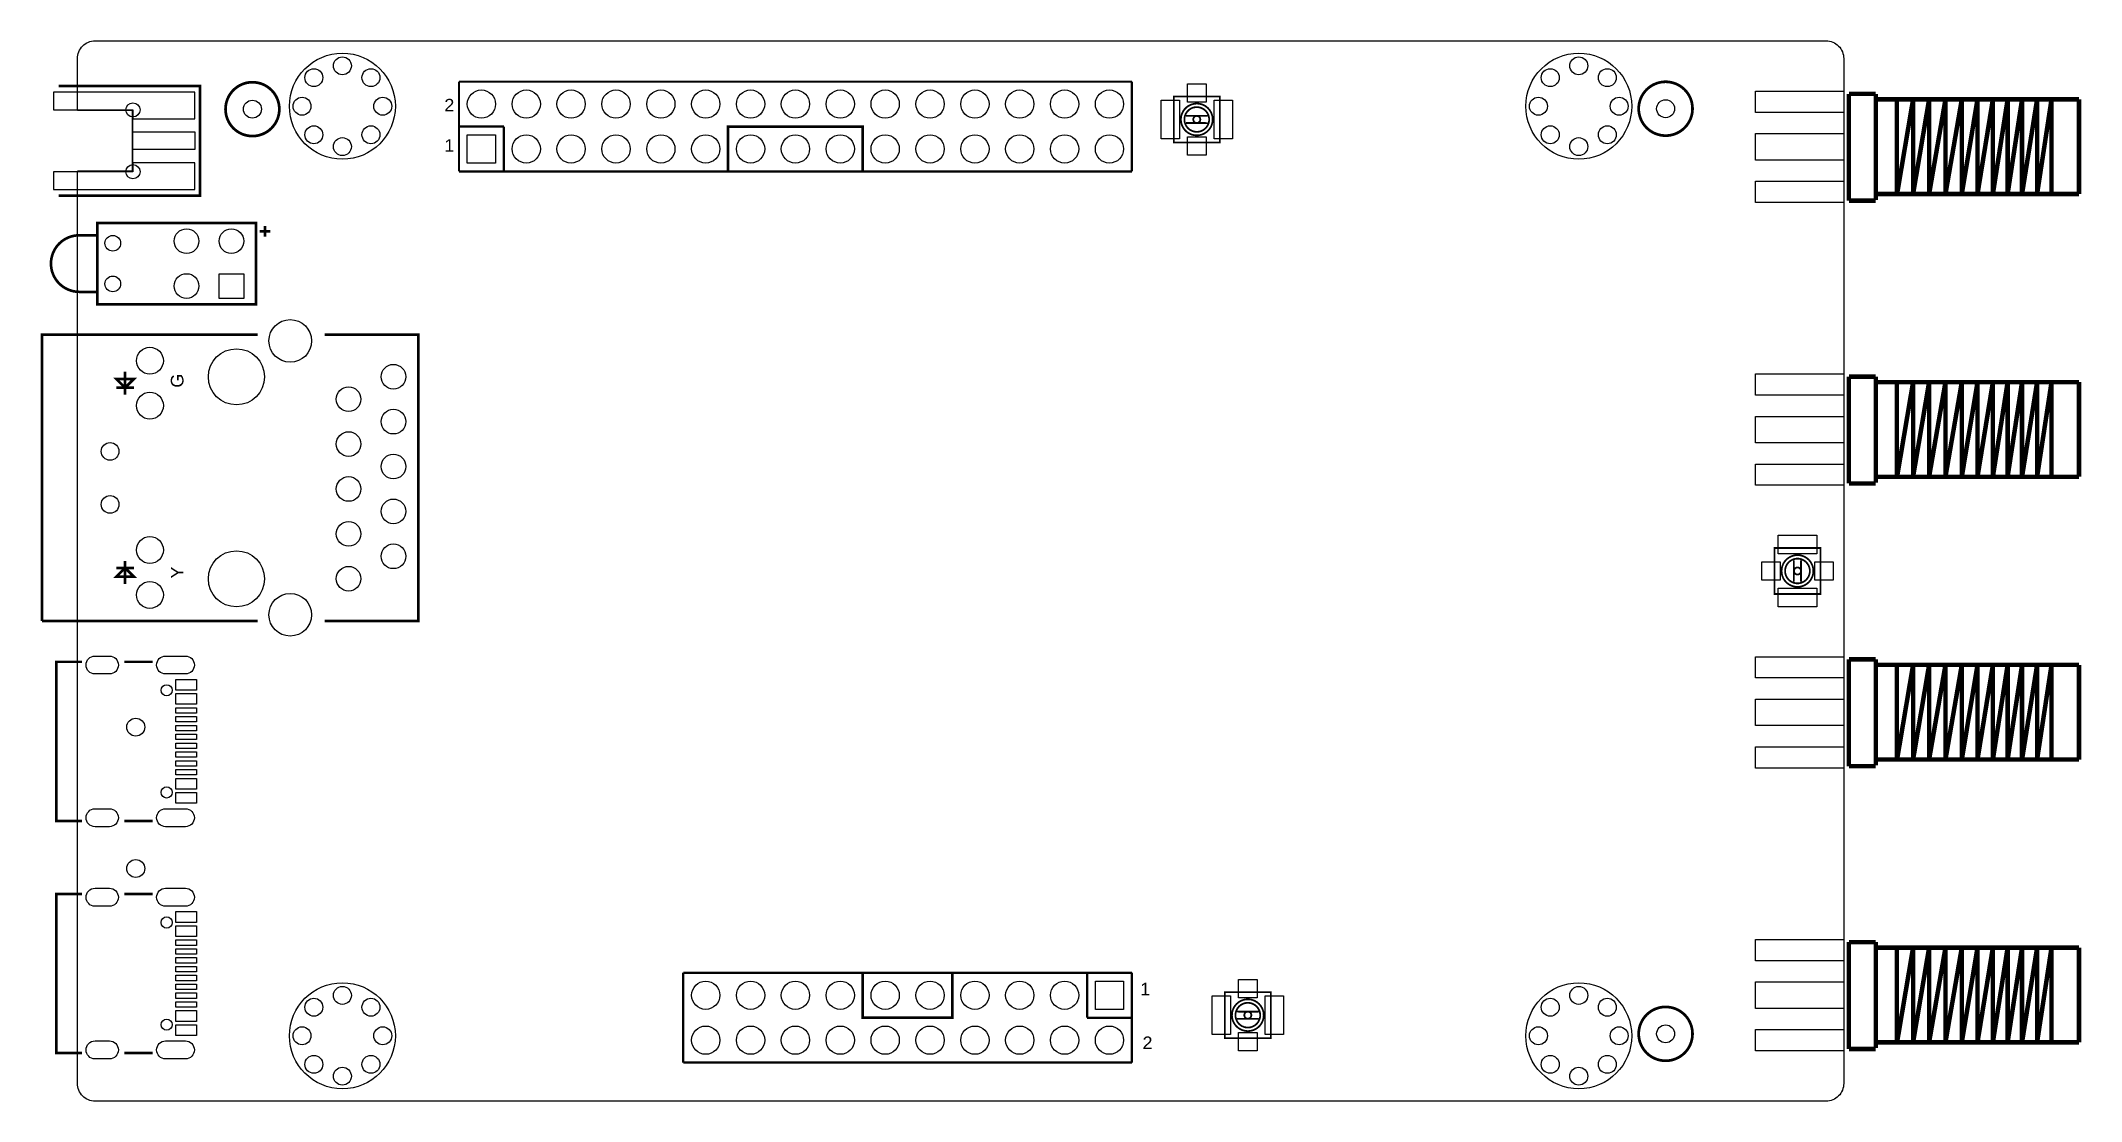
# Model space of a CAD drawing. Extents: x -2 to 113, y 0 to 60.
import ezdxf

# ---------------------------------------------------------------- set-up
doc = ezdxf.new("R2010")
doc.units = 0
for name, color, linetype in [('BG_OUTLINE', 254, 'CONTINUOUS'), ('PG_SILKSCREEN_TOP', 7, 'CONTINUOUS'), ('PIN_TOP', 12, 'CONTINUOUS')]:
    doc.layers.add(name, color=color, linetype=linetype)

msp = doc.modelspace()

# ---------------------------------------------------------------- linework, layer by layer
at = {"layer": 'BG_OUTLINE'}
msp.add_lwpolyline([(0, 56.070119), (0, 59.000009, -0.414214), (0.999998, 60.000007), (99.000005, 60.000007, -0.414214), (100.000003, 59.000009), (100.000003, 55.099991)], format="xyb", dxfattribs=at)
msp.add_lwpolyline([(3.115666, 55.587519), (3.115666, 56.070119), (0, 56.070119), (0, 59.000009, -0.414214), (0.999998, 60.000007), (99.000005, 60.000007, -0.414214), (100.000003, 59.000009), (100.000003, 55.099991), (100.000003, 5.09999), (100.000003, 0.999998, -0.414214), (99.000005, 0), (0.999998, 0, -0.414214), (0, 0.999998), (0, 52.615719), (3.115666, 52.615719)], format="xyb", close=True, dxfattribs=at)
for points in [[(0, 56.070119), (3.115666, 56.070119)], [(3.115666, 56.070119), (3.115666, 55.587519)], [(3.115666, 55.587519), (3.115666, 52.615719)], [(100.000003, 55.099991), (100.000003, 5.09999)], [(3.115666, 52.615719), (0, 52.615719)], [(3.115666, 52.615719), (3.090266, 52.615719)]]:
    msp.add_lwpolyline(points, dxfattribs=at)
at = {"layer": 'PG_SILKSCREEN_TOP'}
for points, const_width in [([(91.44, 56.1594, 1), (88.392, 56.1594, 1), (91.44, 56.1594)], 0.154889), ([(11.43, 56.134, 1), (8.382, 56.134, 1), (11.43, 56.134)], 0.154889), ([(64.272897, 55.5498, 1), (62.473103, 55.5498, 1), (64.272897, 55.5498)], 0.100101), ([(64.072999, 55.5498, 1), (62.673001, 55.5498, 1), (64.072999, 55.5498)], 0.100101), ([(63.572898, 55.5498, 1), (63.173102, 55.5498, 1), (63.572898, 55.5498)], 0.100101), ([(1.11699, 45.795997), (0.1, 45.795997, -1), (0.1, 48.99599), (1.11699, 48.99599)], 0.150012), ([(98.281896, 30.000016, 1), (96.482103, 30.000016, 1), (98.281896, 30.000016)], 0.100101), ([(98.081998, 30.000016, 1), (96.682001, 30.000016, 1), (98.081998, 30.000016)], 0.100101), ([(97.581898, 30.000016, 1), (97.182102, 30.000016, 1), (97.581898, 30.000016)], 0.100101), ([(67.162426, 4.864989, 1), (65.362633, 4.864989, 1), (67.162426, 4.864989)], 0.100101), ([(66.962528, 4.864989, 1), (65.562531, 4.864989, 1), (66.962528, 4.864989)], 0.100101), ([(66.462427, 4.864989, 1), (66.062631, 4.864989, 1), (66.462427, 4.864989)], 0.100101), ([(91.44, 3.81, 1), (88.392, 3.81, 1), (91.44, 3.81)], 0.154889)]:
    msp.add_lwpolyline(points, format="xyb", dxfattribs=dict(at, const_width=const_width))
for points, const_width in [([(-1.058824, 51.242849), (6.94116, 51.242849), (6.94116, 57.442989), (-1.058824, 57.442989)], 0.150114), ([(21.600008, 57.690995), (59.700008, 57.690995)], 0.127), ([(21.600008, 52.610995), (21.600008, 57.690995)], 0.127), ([(59.700008, 57.690995), (59.700008, 52.610995)], 0.127), ([(64.672997, 56.849797), (62.073003, 56.849797), (62.073003, 54.249803), (64.672997, 54.249803), (64.672997, 56.849797)], 0.100101), ([(100.294008, 50.951867), (100.294008, 56.999861)], 0.254), ([(100.294008, 56.999861), (101.818008, 56.999861)], 0.254), ([(101.818008, 50.999873), (101.818008, 56.999861)], 0.254), ([(101.818008, 56.689219), (113.318112, 56.689219)], 0.254), ([(103.002664, 51.332867), (103.002664, 56.689219)], 0.254), ([(103.020952, 51.332867), (103.927986, 56.689219)], 0.254), ([(103.927986, 51.332867), (103.927986, 56.689219)], 0.254), ([(103.927986, 51.332867), (104.835274, 56.689219)], 0.254), ([(104.835274, 51.332867), (104.835274, 56.689219)], 0.254), ([(104.835274, 51.332867), (105.760596, 56.689219)], 0.254), ([(105.760596, 51.332867), (105.760596, 56.689219)], 0.254), ([(105.760596, 51.332867), (106.685664, 56.689219)], 0.254), ([(106.685664, 51.332867), (106.685664, 56.689219)], 0.254), ([(106.685664, 51.332867), (107.574664, 56.689219)], 0.254), ([(107.574664, 51.332867), (107.574664, 56.689219)], 0.254), ([(107.574664, 51.332867), (108.44563, 56.689219)], 0.254), ([(108.44563, 51.332867), (108.44563, 56.689219)], 0.254), ([(108.44563, 51.332867), (109.280274, 56.689219)], 0.254), ([(109.280274, 51.332867), (109.280274, 56.689219)], 0.254), ([(109.280274, 51.332867), (110.09663, 56.689219)], 0.254), ([(110.09663, 51.332867), (110.09663, 56.689219)], 0.254), ([(110.09663, 51.332867), (110.949308, 56.689219)], 0.254), ([(110.949308, 51.332867), (110.949308, 56.689219)], 0.254), ([(110.949308, 51.332867), (111.765664, 56.689219)], 0.254), ([(111.765664, 51.332867), (111.765664, 56.689219)], 0.254), ([(113.318112, 51.332867), (113.318112, 56.689219)], 0.254), ([(63.983108, 55.749698), (62.762892, 55.749698)], 0.100101), ([(24.140008, 55.150995), (21.600008, 55.150995)], 0.127), ([(24.140008, 52.610995), (24.140008, 55.150995)], 0.127), ([(36.840008, 52.610995), (36.840008, 55.150995), (44.460008, 55.150995), (44.460008, 52.610995)], 0.150012), ([(63.983108, 55.346905), (63.373, 55.349902), (62.762892, 55.349902)], 0.100101), ([(59.700008, 52.610995), (21.600008, 52.610995)], 0.127), ([(100.294008, 50.951867), (101.818008, 50.951867)], 0.254), ([(101.818008, 51.332867), (113.318112, 51.332867)], 0.254), ([(1.11699, 49.695989), (1.11699, 45.095998), (10.116998, 45.095998), (10.116998, 49.695989), (1.11699, 49.695989)], 0.150012), ([(10.911992, 49.225987), (10.311994, 49.225987)], 0.150012), ([(10.611993, 49.525987), (10.611993, 48.925988)], 0.150012), ([(10.199853, 43.372024), (-2.000021, 43.372024), (-2.000021, 27.171904)], 0.150114), ([(13.999947, 27.171904), (19.299911, 27.171904), (19.299911, 43.372024), (13.999947, 43.372024)], 0.150114), ([(2.199869, 40.871902), (3.199867, 40.871902), (2.699995, 40.37203), (2.199869, 40.871902)], 0.150114), ([(2.199869, 40.37203), (3.199867, 40.37203)], 0.150114), ([(2.699995, 40.37203), (2.699995, 41.271952)], 0.150114), ([(2.699995, 40.37203), (2.699995, 39.97198)], 0.150114), ([(100.294008, 34.951873), (100.294008, 40.999867)], 0.254), ([(100.294008, 40.999867), (101.818008, 40.999867)], 0.254), ([(101.818008, 34.999879), (101.818008, 40.999867)], 0.254), ([(101.818008, 40.689225), (113.318112, 40.689225)], 0.254), ([(103.002664, 35.332873), (103.002664, 40.689225)], 0.254), ([(103.020952, 35.332873), (103.927986, 40.689225)], 0.254), ([(103.927986, 35.332873), (103.927986, 40.689225)], 0.254), ([(103.927986, 35.332873), (104.835274, 40.689225)], 0.254), ([(104.835274, 35.332873), (104.835274, 40.689225)], 0.254), ([(104.835274, 35.332873), (105.760596, 40.689225)], 0.254), ([(105.760596, 35.332873), (105.760596, 40.689225)], 0.254), ([(105.760596, 35.332873), (106.685664, 40.689225)], 0.254), ([(106.685664, 35.332873), (106.685664, 40.689225)], 0.254), ([(106.685664, 35.332873), (107.574664, 40.689225)], 0.254), ([(107.574664, 35.332873), (107.574664, 40.689225)], 0.254), ([(107.574664, 35.332873), (108.44563, 40.689225)], 0.254), ([(108.44563, 35.332873), (108.44563, 40.689225)], 0.254), ([(108.44563, 35.332873), (109.280274, 40.689225)], 0.254), ([(109.280274, 35.332873), (109.280274, 40.689225)], 0.254), ([(109.280274, 35.332873), (110.09663, 40.689225)], 0.254), ([(110.09663, 35.332873), (110.09663, 40.689225)], 0.254), ([(110.09663, 35.332873), (110.949308, 40.689225)], 0.254), ([(110.949308, 35.332873), (110.949308, 40.689225)], 0.254), ([(110.949308, 35.332873), (111.765664, 40.689225)], 0.254), ([(111.765664, 35.332873), (111.765664, 40.689225)], 0.254), ([(113.318112, 35.332873), (113.318112, 40.689225)], 0.254), ([(100.294008, 34.951873), (101.818008, 34.951873)], 0.254), ([(101.818008, 35.332873), (113.318112, 35.332873)], 0.254), ([(98.681997, 28.700019), (98.681997, 31.300014), (96.082002, 31.300014), (96.082002, 28.700019), (98.681997, 28.700019)], 0.100101), ([(3.199867, 29.672026), (2.199869, 29.672026), (2.699995, 30.171898), (3.199867, 29.672026)], 0.150114), ([(3.199867, 30.171898), (2.199869, 30.171898)], 0.150114), ([(2.699995, 30.171898), (2.699995, 30.571948)], 0.150114), ([(2.699995, 30.171898), (2.699995, 29.271976)], 0.150114), ([(97.179105, 29.389908), (97.182102, 30.000016), (97.182102, 30.610124)], 0.100101), ([(97.581898, 29.389908), (97.581898, 30.610124)], 0.100101), ([(-2.000021, 27.171904), (10.199853, 27.171904)], 0.150114), ([(0.250266, 24.86025), (-1.199515, 24.86025), (-1.199515, 15.860065), (0.250266, 15.860065)], 0.150089), ([(4.250284, 24.86025), (2.650287, 24.86025)], 0.150089), ([(100.294008, 18.95188), (100.294008, 24.999874)], 0.254), ([(100.294008, 24.999874), (101.818008, 24.999874)], 0.254), ([(101.818008, 18.999886), (101.818008, 24.999874)], 0.254), ([(101.818008, 24.689232), (113.318112, 24.689232)], 0.254), ([(103.002664, 19.33288), (103.002664, 24.689232)], 0.254), ([(103.020952, 19.33288), (103.927986, 24.689232)], 0.254), ([(103.927986, 19.33288), (103.927986, 24.689232)], 0.254), ([(103.927986, 19.33288), (104.835274, 24.689232)], 0.254), ([(104.835274, 19.33288), (104.835274, 24.689232)], 0.254), ([(104.835274, 19.33288), (105.760596, 24.689232)], 0.254), ([(105.760596, 19.33288), (105.760596, 24.689232)], 0.254), ([(105.760596, 19.33288), (106.685664, 24.689232)], 0.254), ([(106.685664, 19.33288), (106.685664, 24.689232)], 0.254), ([(106.685664, 19.33288), (107.574664, 24.689232)], 0.254), ([(107.574664, 19.33288), (107.574664, 24.689232)], 0.254), ([(107.574664, 19.33288), (108.44563, 24.689232)], 0.254), ([(108.44563, 19.33288), (108.44563, 24.689232)], 0.254), ([(108.44563, 19.33288), (109.280274, 24.689232)], 0.254), ([(109.280274, 19.33288), (109.280274, 24.689232)], 0.254), ([(109.280274, 19.33288), (110.09663, 24.689232)], 0.254), ([(110.09663, 19.33288), (110.09663, 24.689232)], 0.254), ([(110.09663, 19.33288), (110.949308, 24.689232)], 0.254), ([(110.949308, 19.33288), (110.949308, 24.689232)], 0.254), ([(110.949308, 19.33288), (111.765664, 24.689232)], 0.254), ([(111.765664, 19.33288), (111.765664, 24.689232)], 0.254), ([(113.318112, 19.33288), (113.318112, 24.689232)], 0.254), ([(100.294008, 18.95188), (101.818008, 18.95188)], 0.254), ([(101.818008, 19.33288), (113.318112, 19.33288)], 0.254), ([(2.650287, 15.860065), (4.250284, 15.860065)], 0.150089), ([(0.250266, 11.72022), (-1.199515, 11.72022), (-1.199515, 2.720035), (0.250266, 2.720035)], 0.150089), ([(4.250284, 11.72022), (2.650287, 11.72022)], 0.150089), ([(100.294008, 2.951886), (100.294008, 8.99988)], 0.254), ([(100.294008, 8.99988), (101.818008, 8.99988)], 0.254), ([(101.818008, 2.999892), (101.818008, 8.99988)], 0.254), ([(101.818008, 8.689238), (113.318112, 8.689238)], 0.254), ([(103.002664, 3.332886), (103.002664, 8.689238)], 0.254), ([(103.020952, 3.332886), (103.927986, 8.689238)], 0.254), ([(103.927986, 3.332886), (103.927986, 8.689238)], 0.254), ([(103.927986, 3.332886), (104.835274, 8.689238)], 0.254), ([(104.835274, 3.332886), (104.835274, 8.689238)], 0.254), ([(104.835274, 3.332886), (105.760596, 8.689238)], 0.254), ([(105.760596, 3.332886), (105.760596, 8.689238)], 0.254), ([(105.760596, 3.332886), (106.685664, 8.689238)], 0.254), ([(106.685664, 3.332886), (106.685664, 8.689238)], 0.254), ([(106.685664, 3.332886), (107.574664, 8.689238)], 0.254), ([(107.574664, 3.332886), (107.574664, 8.689238)], 0.254), ([(107.574664, 3.332886), (108.44563, 8.689238)], 0.254), ([(108.44563, 3.332886), (108.44563, 8.689238)], 0.254), ([(108.44563, 3.332886), (109.280274, 8.689238)], 0.254), ([(109.280274, 3.332886), (109.280274, 8.689238)], 0.254), ([(109.280274, 3.332886), (110.09663, 8.689238)], 0.254), ([(110.09663, 3.332886), (110.09663, 8.689238)], 0.254), ([(110.09663, 3.332886), (110.949308, 8.689238)], 0.254), ([(110.949308, 3.332886), (110.949308, 8.689238)], 0.254), ([(110.949308, 3.332886), (111.765664, 8.689238)], 0.254), ([(111.765664, 3.332886), (111.765664, 8.689238)], 0.254), ([(113.318112, 3.332886), (113.318112, 8.689238)], 0.254), ([(34.300008, 2.182012), (34.300008, 7.262012)], 0.127), ([(34.300008, 7.262012), (59.700008, 7.262012)], 0.127), ([(49.540008, 7.262012), (49.540008, 4.722012), (44.460008, 4.722012), (44.460008, 7.262012)], 0.150012), ([(57.160008, 7.262012), (57.160008, 4.722012)], 0.127), ([(59.700008, 7.262012), (59.700008, 2.182012)], 0.127), ([(64.962532, 3.564992), (67.562527, 3.564992), (67.562527, 6.164986), (64.962532, 6.164986), (64.962532, 3.564992)], 0.100101), ([(57.160008, 4.722012), (59.700008, 4.722012)], 0.127), ([(65.652421, 5.067884), (66.262529, 5.064887), (66.872637, 5.064887)], 0.100101), ([(65.652421, 4.665091), (66.872637, 4.665091)], 0.100101), ([(2.650287, 2.720035), (4.250284, 2.720035)], 0.150089), ([(100.294008, 2.951886), (101.818008, 2.951886)], 0.254), ([(101.818008, 3.332886), (113.318112, 3.332886)], 0.254), ([(59.700008, 2.182012), (34.300008, 2.182012)], 0.127)]:
    msp.add_lwpolyline(points, dxfattribs=dict(at, const_width=const_width))
at = {"layer": 'PIN_TOP'}
for points in [[(3.640938, 55.592853), (6.641186, 55.592853), (6.641186, 57.092977), (-1.359052, 57.092977), (-1.359052, 56.092979), (3.141066, 56.092979), (3.141066, 55.592853)], [(61.347896, 56.649747), (62.397907, 56.649747), (62.397907, 54.449853), (61.347896, 54.449853)], [(62.847995, 57.574904), (63.898005, 57.574904), (63.898005, 56.524893), (62.847995, 56.524893)], [(64.348093, 56.649747), (65.398104, 56.649747), (65.398104, 54.449853), (64.348093, 54.449853)], [(95.000013, 55.950079), (95.000013, 57.149975), (100.000003, 57.149975), (100.000003, 55.950079)], [(6.64097, 53.84292), (3.115475, 53.84292), (3.115475, 54.842918), (6.64097, 54.842918)], [(22.07006, 53.081047), (22.07006, 54.680942), (23.669955, 54.680942), (23.669955, 53.081047)], [(62.847995, 54.574707), (63.898005, 54.574707), (63.898005, 53.524696), (62.847995, 53.524696)], [(95.000013, 53.249805), (95.000013, 54.749929), (100.000003, 54.749929), (100.000003, 53.249805)], [(3.640938, 51.592861), (6.641186, 51.592861), (6.641186, 53.092985), (3.141066, 53.092985), (3.141066, 52.592859), (-1.359052, 52.592859), (-1.359052, 52.092987), (-1.359052, 51.592861), (3.141066, 51.592861)], [(95.000013, 50.850013), (95.000013, 52.049909), (100.000003, 52.049909), (100.000003, 50.850013)], [(8.018501, 46.824494), (9.415501, 46.824494), (9.415501, 45.427494), (8.018501, 45.427494)], [(95.000013, 39.950085), (95.000013, 41.149981), (100.000003, 41.149981), (100.000003, 39.950085)], [(95.000013, 37.249811), (95.000013, 38.749935), (100.000003, 38.749935), (100.000003, 37.249811)], [(95.000013, 34.850019), (95.000013, 36.049915), (100.000003, 36.049915), (100.000003, 34.850019)], [(98.481947, 32.02512), (98.481947, 30.97511), (96.282053, 30.97511), (96.282053, 32.02512)], [(96.406907, 30.525022), (96.406907, 29.475011), (95.356896, 29.475011), (95.356896, 30.525022)], [(99.407104, 30.525022), (99.407104, 29.475011), (98.357093, 29.475011), (98.357093, 30.525022)], [(98.481947, 29.024923), (98.481947, 27.974912), (96.282053, 27.974912), (96.282053, 29.024923)], [(95.000013, 23.950092), (95.000013, 25.149988), (100.000003, 25.149988), (100.000003, 23.950092)], [(5.566283, 23.864849), (6.734683, 23.864849), (6.734683, 23.255249), (5.566283, 23.255249)], [(5.566283, 23.064953), (6.734683, 23.064953), (6.734683, 22.455353), (5.566283, 22.455353)], [(5.566283, 22.262668), (6.734683, 22.262668), (6.734683, 21.957868), (5.566283, 21.957868)], [(95.000013, 21.249818), (95.000013, 22.749942), (100.000003, 22.749942), (100.000003, 21.249818)], [(5.566283, 21.762466), (6.734683, 21.762466), (6.734683, 21.457666), (5.566283, 21.457666)], [(5.566283, 21.262645), (6.734683, 21.262645), (6.734683, 20.957845), (5.566283, 20.957845)], [(5.566283, 20.762468), (6.734683, 20.762468), (6.734683, 20.457668), (5.566283, 20.457668)], [(5.566283, 20.262647), (6.734683, 20.262647), (6.734683, 19.957847), (5.566283, 19.957847)], [(5.566283, 19.76247), (6.734683, 19.76247), (6.734683, 19.45767), (5.566283, 19.45767)], [(95.000013, 18.850026), (95.000013, 20.049922), (100.000003, 20.049922), (100.000003, 18.850026)], [(5.566283, 19.262649), (6.734683, 19.262649), (6.734683, 18.957849), (5.566283, 18.957849)], [(5.566283, 18.762447), (6.734683, 18.762447), (6.734683, 18.457647), (5.566283, 18.457647)], [(5.566283, 18.264962), (6.734683, 18.264962), (6.734683, 17.655362), (5.566283, 17.655362)], [(5.566283, 17.465065), (6.734683, 17.465065), (6.734683, 16.855465), (5.566283, 16.855465)], [(5.566283, 10.72482), (6.734683, 10.72482), (6.734683, 10.11522), (5.566283, 10.11522)], [(5.566283, 9.924923), (6.734683, 9.924923), (6.734683, 9.315323), (5.566283, 9.315323)], [(5.566283, 9.122639), (6.734683, 9.122639), (6.734683, 8.817839), (5.566283, 8.817839)], [(5.566283, 8.622436), (6.734683, 8.622436), (6.734683, 8.317636), (5.566283, 8.317636)], [(5.566283, 8.122615), (6.734683, 8.122615), (6.734683, 7.817815), (5.566283, 7.817815)], [(95.000013, 7.950098), (95.000013, 9.149994), (100.000003, 9.149994), (100.000003, 7.950098)], [(5.566283, 7.622438), (6.734683, 7.622438), (6.734683, 7.317638), (5.566283, 7.317638)], [(5.566283, 7.122617), (6.734683, 7.122617), (6.734683, 6.817817), (5.566283, 6.817817)], [(5.566283, 6.62244), (6.734683, 6.62244), (6.734683, 6.31764), (5.566283, 6.31764)], [(5.566283, 6.122619), (6.734683, 6.122619), (6.734683, 5.817819), (5.566283, 5.817819)], [(59.229955, 6.79196), (59.229955, 5.192065), (57.63006, 5.192065), (57.63006, 6.79196)], [(65.287436, 3.765042), (64.237425, 3.765042), (64.237425, 5.964936), (65.287436, 5.964936)], [(66.787535, 5.840082), (65.737524, 5.840082), (65.737524, 6.890093), (66.787535, 6.890093)], [(68.287633, 3.765042), (67.237623, 3.765042), (67.237623, 5.964936), (68.287633, 5.964936)], [(95.000013, 5.249824), (95.000013, 6.749948), (100.000003, 6.749948), (100.000003, 5.249824)], [(5.566283, 5.622417), (6.734683, 5.622417), (6.734683, 5.317617), (5.566283, 5.317617)], [(5.566283, 5.124933), (6.734683, 5.124933), (6.734683, 4.515333), (5.566283, 4.515333)], [(5.566283, 4.325036), (6.734683, 4.325036), (6.734683, 3.715436), (5.566283, 3.715436)], [(66.787535, 2.839885), (65.737524, 2.839885), (65.737524, 3.889896), (66.787535, 3.889896)], [(95.000013, 2.850032), (95.000013, 4.049928), (100.000003, 4.049928), (100.000003, 2.850032)]]:
    msp.add_lwpolyline(points, close=True, dxfattribs=at)
for points in [[(1.806778, 24.172164), (0.993978, 24.172164, -1), (0.993978, 25.188164), (1.806778, 25.188164, -1)], [(6.109284, 24.172164), (4.991684, 24.172164, -1), (4.991684, 25.188164), (6.109284, 25.188164, -1)], [(1.806778, 15.532151), (0.993978, 15.532151, -1), (0.993978, 16.548151), (1.806778, 16.548151, -1)], [(6.109284, 15.532151), (4.991684, 15.532151, -1), (4.991684, 16.548151), (6.109284, 16.548151, -1)], [(1.806778, 11.032134), (0.993978, 11.032134, -1), (0.993978, 12.048134), (1.806778, 12.048134, -1)], [(6.109284, 11.032134), (4.991684, 11.032134, -1), (4.991684, 12.048134), (6.109284, 12.048134, -1)], [(1.806778, 2.392121), (0.993978, 2.392121, -1), (0.993978, 3.408121), (1.806778, 3.408121, -1)], [(6.109284, 2.392121), (4.991684, 2.392121, -1), (4.991684, 3.408121), (6.109284, 3.408121, -1)]]:
    msp.add_lwpolyline(points, format="xyb", close=True, dxfattribs=at)
for centre, radius in [((14.999995, 56.299989), 2.9972), ((14.999995, 58.585989), 0.508), ((85.000008, 56.299989), 2.9972), ((85.000008, 58.585989), 0.508), ((13.383489, 57.916496), 0.508), ((16.616502, 57.916496), 0.508), ((83.383501, 57.916496), 0.508), ((86.616515, 57.916496), 0.508), ((9.906, 56.134), 0.508), ((12.713995, 56.299989), 0.508), ((17.285995, 56.299989), 0.508), ((22.870008, 56.420995), 0.799948), ((25.410008, 56.420995), 0.799948), ((27.950008, 56.420995), 0.799948), ((30.490008, 56.420995), 0.799948), ((33.030008, 56.420995), 0.799948), ((35.570008, 56.420995), 0.799948), ((38.110008, 56.420995), 0.799948), ((40.650008, 56.420995), 0.799948), ((43.190008, 56.420995), 0.799948), ((45.730008, 56.420995), 0.799948), ((48.270008, 56.420995), 0.799948), ((50.810008, 56.420995), 0.799948), ((53.350008, 56.420995), 0.799948), ((55.890008, 56.420995), 0.799948), ((58.430008, 56.420995), 0.799948), ((82.714008, 56.299989), 0.508), ((87.286008, 56.299989), 0.508), ((89.916, 56.1594), 0.508), ((3.141066, 56.092979), 0.40005), ((13.383489, 54.683482), 0.508), ((14.999995, 54.013989), 0.508), ((16.616502, 54.683482), 0.508), ((25.410008, 53.880995), 0.799948), ((27.950008, 53.880995), 0.799948), ((30.490008, 53.880995), 0.799948), ((33.030008, 53.880995), 0.799948), ((35.570008, 53.880995), 0.799948), ((38.110008, 53.880995), 0.799948), ((40.650008, 53.880995), 0.799948), ((43.190008, 53.880995), 0.799948), ((45.730008, 53.880995), 0.799948), ((48.270008, 53.880995), 0.799948), ((50.810008, 53.880995), 0.799948), ((53.350008, 53.880995), 0.799948), ((55.890008, 53.880995), 0.799948), ((58.430008, 53.880995), 0.799948), ((83.383501, 54.683482), 0.508), ((85.000008, 54.013989), 0.508), ((86.616515, 54.683482), 0.508), ((3.141066, 52.592859), 0.40005), ((1.999996, 48.546004), 0.4445), ((6.177001, 48.665994), 0.6985), ((8.717001, 48.665994), 0.6985), ((1.999996, 46.245983), 0.4445), ((6.177001, 46.125994), 0.6985), ((12.049989, 43.016932), 1.2065), ((4.100043, 41.897046), 0.762), ((8.999957, 40.986964), 1.5875), ((17.889957, 40.992044), 0.6985), ((4.100043, 39.357046), 0.762), ((15.349957, 39.722044), 0.6985), ((17.889957, 38.452044), 0.6985), ((1.848739, 36.76904), 0.499999), ((15.349957, 37.182044), 0.6985), ((17.889957, 35.912044), 0.6985), ((15.349957, 34.642044), 0.6985), ((1.848739, 33.76676), 0.499999), ((17.889957, 33.372044), 0.6985), ((15.349957, 32.102044), 0.6985), ((4.100043, 31.186882), 0.762), ((17.889957, 30.832044), 0.6985), ((8.999957, 29.556964), 1.5875), ((15.349957, 29.562044), 0.6985), ((4.100043, 28.646882), 0.762), ((12.049989, 27.526996), 1.2065), ((5.050384, 23.250169), 0.3175), ((3.299968, 21.164829), 0.508), ((5.050384, 17.470145), 0.3175), ((3.299968, 13.164845), 0.508), ((5.050384, 10.11014), 0.3175), ((14.999995, 3.699993), 2.9972), ((13.383489, 5.316499), 0.508), ((14.999995, 5.985993), 0.508), ((16.616502, 5.316499), 0.508), ((35.570008, 5.992012), 0.799948), ((38.110008, 5.992012), 0.799948), ((40.650008, 5.992012), 0.799948), ((43.190008, 5.992012), 0.799948), ((45.730008, 5.992012), 0.799948), ((48.270008, 5.992012), 0.799948), ((50.810008, 5.992012), 0.799948), ((53.350008, 5.992012), 0.799948), ((55.890008, 5.992012), 0.799948), ((85.000008, 3.699993), 2.9972), ((83.383501, 5.316499), 0.508), ((85.000008, 5.985993), 0.508), ((86.616515, 5.316499), 0.508), ((5.050384, 4.330116), 0.3175), ((12.713995, 3.699993), 0.508), ((17.285995, 3.699993), 0.508), ((35.570008, 3.452012), 0.799948), ((38.110008, 3.452012), 0.799948), ((40.650008, 3.452012), 0.799948), ((43.190008, 3.452012), 0.799948), ((45.730008, 3.452012), 0.799948), ((48.270008, 3.452012), 0.799948), ((50.810008, 3.452012), 0.799948), ((53.350008, 3.452012), 0.799948), ((55.890008, 3.452012), 0.799948), ((58.430008, 3.452012), 0.799948), ((82.714008, 3.699993), 0.508), ((87.286008, 3.699993), 0.508), ((89.916, 3.81), 0.508), ((13.383489, 2.083486), 0.508), ((16.616502, 2.083486), 0.508), ((83.383501, 2.083486), 0.508), ((86.616515, 2.083486), 0.508), ((14.999995, 1.413993), 0.508), ((85.000008, 1.413993), 0.508)]:
    msp.add_circle(centre, radius, dxfattribs=at)

# ---------------------------------------------------------------- texts
at = {"layer": 'PG_SILKSCREEN_TOP', "width": 1.071429}
for s, p in [('2', (20.770596, 56.0054)), ('1', (20.770596, 53.7194)), ('1', (60.1726, 5.9944)), ('2', (60.2996, 2.9464))]:
    msp.add_text(s, height=0.7112, dxfattribs=at).set_placement(p)
for s, p in [('G', (5.999963, 40.37203)), ('Y', (5.999963, 29.57195))]:
    msp.add_text(s, height=0.7112, rotation=90, dxfattribs=at).set_placement(p)

doc.saveas('drawing.dxf')
